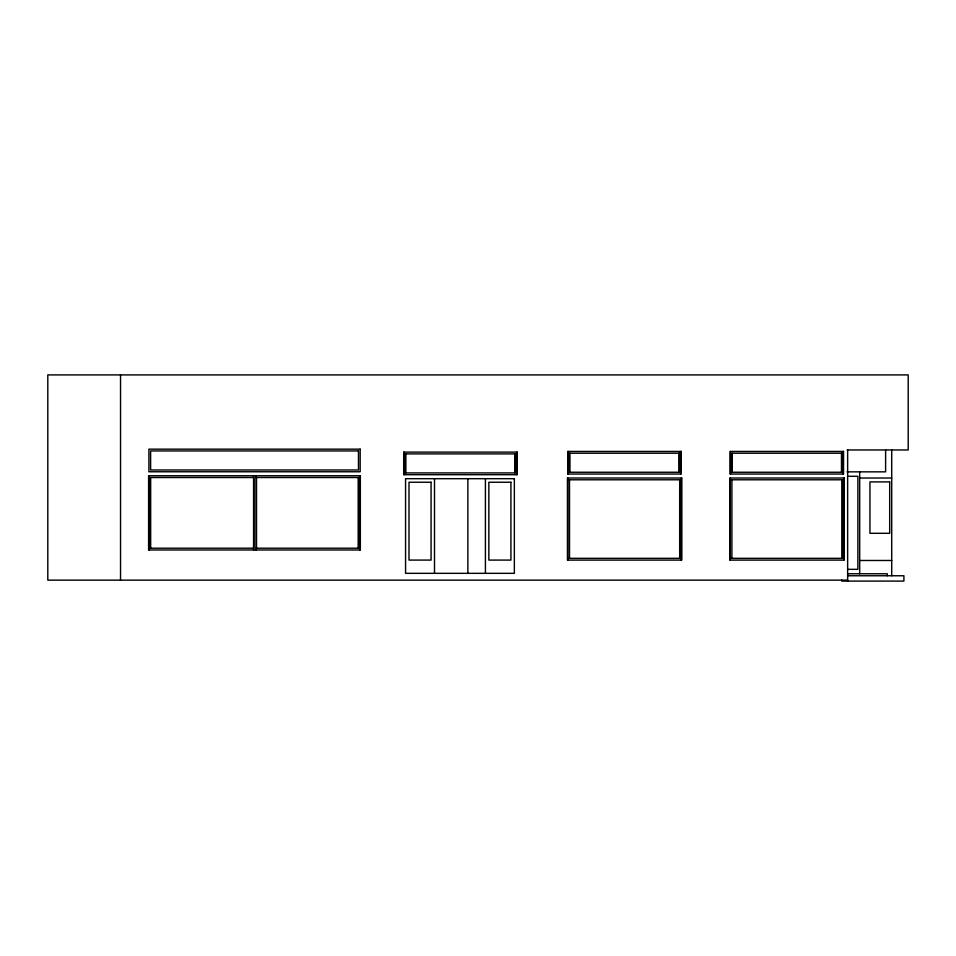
<?xml version="1.0" encoding="UTF-8"?>
<svg xmlns="http://www.w3.org/2000/svg" width="956" height="956" viewBox="0 0 956 956"><rect width="100%" height="100%" fill="white"/><g stroke="black" fill="none" stroke-linecap="round" stroke-linejoin="round"><path stroke-width="1.43" d="M891.709 575.763L891.709 449.965M847.112 449.965L908.2 449.965L908.2 374.907L47.8 374.907L47.8 580.137L847.637 580.137M847.112 471.846L885.615 471.846L885.615 449.965M848.02 476.291L857.867 476.291L857.867 569.334L848.02 569.334M150.319 477.522L253.926 477.522L253.926 548.194L150.319 548.194M256.148 477.522L358.62 477.522L358.62 548.194L256.148 548.194M859.683 478.024L891.709 478.024M569.143 479.793L680.027 479.793L680.027 558.328L569.143 558.328M731.555 479.793L842.427 479.793L842.427 558.328L731.555 558.328M859.683 560.479L891.709 560.479M847.649 573.767L887.276 573.767L887.276 575.763M847.637 575.763L903.91 575.763L903.91 581.093L841.734 581.093L841.734 580.137M859.683 471.846L859.683 573.767M847.637 449.965L847.637 581.093M843.79 478.024L843.79 560.108M843.192 451.435L843.192 474.033M842.081 479.793L842.081 558.328M841.471 453.216L841.471 472.252M732.2 453.216L732.2 472.252M731.902 479.793L731.902 558.328M730.48 451.435L730.48 474.033M730.181 478.024L730.181 560.108M681.389 478.024L681.389 560.108M680.792 451.435L680.792 474.033M679.68 479.793L679.68 558.328M679.071 453.216L679.071 472.252M569.788 453.216L569.788 472.252M569.501 479.793L569.501 558.328M568.079 451.435L568.079 474.033M567.78 478.024L567.78 560.108M516.742 452.104L516.742 474.702M515.033 453.885L515.033 472.921M485.421 478.693L485.421 573.337M467.866 478.693L467.866 573.337M434.502 478.693L434.502 573.337M405.75 453.885L405.75 472.921M404.041 452.104L404.041 474.702M359.994 475.753L359.994 549.975M358.273 477.522L358.273 548.194M256.507 477.522L256.507 548.194M256.148 475.753L256.148 549.975M253.579 475.753L253.579 549.975M150.666 477.522L150.666 548.194M148.957 475.753L148.957 549.975M120.54 374.907L120.54 580.137M360.173 449.165L148.897 449.165L148.897 471.762L360.173 471.762L360.173 449.165M358.464 450.945L150.618 450.945L150.618 469.982L358.464 469.982L358.464 450.945M681.138 451.435L567.733 451.435L567.733 474.033L681.138 474.033L681.138 451.435M843.539 451.435L730.133 451.435L730.133 474.033L843.539 474.033L843.539 451.435M517.1 452.104L403.695 452.104L403.695 474.702L517.1 474.702L517.1 452.104M679.417 453.216L569.441 453.216L569.441 472.252L679.417 472.252L679.417 453.216M841.818 453.216L731.842 453.216L731.842 472.252L841.818 472.252L841.818 453.216M515.38 453.885L405.404 453.885L405.404 472.921L515.38 472.921L515.38 453.885M360.34 475.753L148.61 475.753L148.61 549.975L360.34 549.975L360.34 475.753M681.736 478.024L567.434 478.024L567.434 560.108L681.736 560.108L681.736 478.024M844.148 478.024L729.834 478.024L729.834 560.108L844.148 560.108L844.148 478.024M514.352 478.693L405.571 478.693L405.571 573.337L514.352 573.337L514.352 478.693M889.689 481.908L869.948 481.908L869.948 533.305L889.689 533.305L889.689 481.908M431.072 482.242L409.001 482.242L409.001 560.085L431.072 560.085L431.072 482.242M510.922 482.242L488.851 482.242L488.851 560.085L510.922 560.085L510.922 482.242"/></g></svg>
